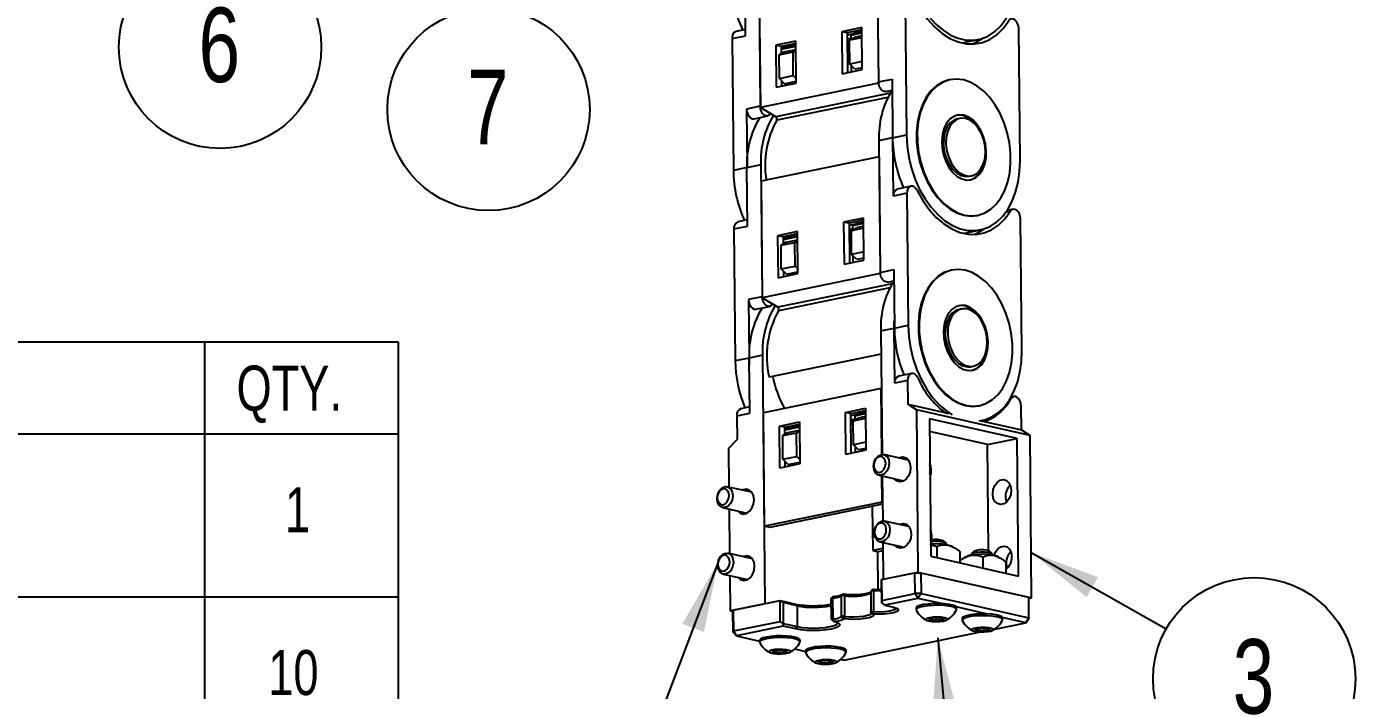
# Model space of a CAD drawing. Header units: millimetres. Extents: x 0 to 279, y 0 to 216.
# Drawn here: x 45.9 to 108.4, y 44.4 to 75.6 of the extents above; entities that cross this region are included whole.
import ezdxf

# ---------------------------------------------------------------- set-up
doc = ezdxf.new("R2010")
doc.units = ezdxf.units.MM
doc.layers.add('DIM', color=1, linetype='Continuous')
doc.layers.add('PAGE_BORDER', color=7, linetype='Continuous')
doc.styles.add('SLDTEXTSTYLE0', font='TXT', dxfattribs={"width": 0.75})
doc.styles.add('SLDTEXTSTYLE2', font='TXT', dxfattribs={"width": 0.694444})
doc.dimstyles.new('SLDDIMSTYLE0', dxfattribs={"dimtxt": 0.18, "dimasz": 3.302, "dimexe": 0, "dimexo": 0.0625, "dimgap": 0, "dimtad": 0, "dimtih": 1, "dimtoh": 1, "dimdec": 0, "dimrnd": 1e-09, "dimzin": 0, "dimdsep": 46, "dimtxsty": 'Standard', "dimsah": 1, "dimcen": 0.09, "dimadec": 0, "dimazin": 0, "dimtfac": 3.302, "dimtdec": 0, "dimtofl": 0, "dimtmove": 0, "dimatfit": 3, "dimfxl": 0, "dimfrac": 2, "dimtolj": 1, "dimtzin": 0, "dimarcsym": 0})

# ---------------------------------------------------------------- blocks, each defined once
blk = doc.blocks.new('SW_TABLEANNOTATION_0')
at = {"layer": 'PAGE_BORDER', "color": 0}
for p, q in [((0, 0), (0, -54.431)), ((57.06, 0), (0, 0)), ((13.273, 0), (13.273, -4.309)), ((47.949, 0), (47.949, -4.309)), ((57.06, -54.431), (57.06, 0)), ((0, -4.309), (57.06, -4.309)), ((13.273, -4.309), (13.273, -54.431)), ((47.949, -4.309), (47.949, -54.431)), ((0, -11.953), (57.06, -11.953)), ((0, -19.598), (57.06, -19.598)), ((0, -27.242), (57.06, -27.242)), ((0, -34.373), (57.06, -34.373)), ((0, -41.505), (57.06, -41.505)), ((0, -45.814), (57.06, -45.814)), ((0, -50.123), (57.06, -50.123)), ((0, -54.431), (57.06, -54.431))]:
    blk.add_line(p, q, dxfattribs=at)
at = {"layer": 'PAGE_BORDER', "color": 0, "attachment_point": 1}
for s, insert, char_height, style in [('ITEM NO.', (0.61, -1.098), 2.1167, 'SLDTEXTSTYLE0'), ('PART NUMBER', (21.196, -1.098), 2.11667, 'SLDTEXTSTYLE0'), ('QTY.', (49.449, -1.098), 2.1167, 'SLDTEXTSTYLE0'), ('H25-EndLink1', (15.361, -5.403), 2.11667, 'SLDTEXTSTYLE0'), ('1', (5.855, -6.814), 2.117, 'SLDTEXTSTYLE0'), ('1', (51.722, -6.814), 2.117, 'SLDTEXTSTYLE0'), ('(25x38_ID_Drag_Chain)', (13.773, -8.225), 2.11667, 'SLDTEXTSTYLE0'), ('H25-CenterLink', (15.361, -13.047), 2.11667, 'SLDTEXTSTYLE0'), ('2', (5.855, -14.458), 2.117, 'SLDTEXTSTYLE0'), ('10', (50.94, -14.458), 2.1167, 'SLDTEXTSTYLE0'), ('(25x38_ID_Drag_Chain)', (13.773, -15.869), 2.11667, 'SLDTEXTSTYLE0'), ('H25-EndLink2', (15.361, -20.692), 2.11667, 'SLDTEXTSTYLE0'), ('3', (5.855, -22.103), 2.117, 'SLDTEXTSTYLE0'), ('1', (51.722, -22.103), 2.117, 'SLDTEXTSTYLE0'), ('(25x38_ID_Drag_Chain)', (13.773, -23.514), 2.11667, 'SLDTEXTSTYLE0'), ('Cable Chain Exit Combs', (13.773, -28.34), 2.11667, 'SLDTEXTSTYLE0'), ('4', (5.855, -29.752), 2.117, 'SLDTEXTSTYLE0'), ('1', (51.722, -29.752), 2.117, 'SLDTEXTSTYLE0'), ('Z1', (13.773, -31.163), 2.1167, 'SLDTEXTSTYLE0'), ('Cable Chain Exit Combs', (13.773, -35.472), 2.11667, 'SLDTEXTSTYLE0'), ('5', (5.855, -36.883), 2.117, 'SLDTEXTSTYLE0'), ('1', (51.722, -36.883), 2.117, 'SLDTEXTSTYLE0'), ('Z1', (13.773, -38.294), 2.1167, 'SLDTEXTSTYLE0'), ('6', (5.855, -42.603), 2.117, 'SLDTEXTSTYLE0'), ('5mm x 16mm SST BSC', (13.773, -42.603), 2.11667, 'SLDTEXTSTYLE2'), ('8', (51.722, -42.603), 2.117, 'SLDTEXTSTYLE0'), ('7', (5.855, -46.912), 2.117, 'SLDTEXTSTYLE0'), ('90225A101', (13.773, -46.912), 2.1167, 'SLDTEXTSTYLE0'), ('8', (51.722, -46.912), 2.117, 'SLDTEXTSTYLE0'), ('8', (5.855, -51.221), 2.117, 'SLDTEXTSTYLE0'), ('5mm x 12mm SST BSC', (13.773, -51.221), 2.11667, 'SLDTEXTSTYLE2'), ('8', (51.722, -51.221), 2.117, 'SLDTEXTSTYLE0')]:
    blk.add_mtext(s, dxfattribs=dict(at, insert=insert, char_height=char_height, style=style))
blk = doc.blocks.new('SW_NOTE_22')
at = {"layer": 'DIM', "color": 0}
blk.add_circle((-2.087, -4.273), 4.755, dxfattribs=at)
at = {"layer": 'DIM', "color": 0, "insert": (-2.122, -2.41), "char_height": 3.5, "attachment_point": 2, "style": 'SLDTEXTSTYLE0'}
blk.add_mtext('7', dxfattribs=at)
blk = doc.blocks.new('SW_NOTE_26')
at = {"layer": 'DIM', "color": 0}
blk.add_circle((4.138, -2.343), 4.755, dxfattribs=at)
at = {"layer": 'DIM', "color": 0, "insert": (4.103, -0.48), "char_height": 3.5, "attachment_point": 2, "style": 'SLDTEXTSTYLE0'}
blk.add_mtext('3', dxfattribs=at)
blk = doc.blocks.new('SW_NOTE_28')
at = {"layer": 'DIM', "color": 0}
blk.add_circle((-4.272, -2.089), 4.755, dxfattribs=at)
at = {"layer": 'DIM', "color": 0, "insert": (-4.307, -0.225), "char_height": 3.5, "attachment_point": 2, "style": 'SLDTEXTSTYLE0'}
blk.add_mtext('6', dxfattribs=at)

msp = doc.modelspace()

# ---------------------------------------------------------------- linework, layer by layer
at = {"color": 7, "linetype": 'Continuous', "lineweight": 25}
for p, q in [((85.902, 79.207), (85.961, 73.009)), ((80.352, 78.063), (80.411, 71.866)), ((85.906, 78.444), (85.958, 72.95)), ((79.722, 75.18), (79.696, 77.928)), ((80.363, 77.302), (80.415, 71.808)), ((87.218, 76.724), (87.277, 70.527)), ((85.18, 75.565), (84.244, 75.372)), ((85.198, 73.592), (85.18, 75.565)), ((79.088, 75.05), (79.722, 75.18)), ((79.088, 75.05), (79.147, 68.852)), ((79.719, 75.471), (79.278, 75.38)), ((84.244, 75.372), (84.262, 73.399)), ((84.498, 75.315), (84.244, 75.372)), ((85.181, 75.455), (84.498, 75.315)), ((84.498, 75.315), (84.515, 73.451)), ((84.789, 75.276), (84.499, 75.216)), ((84.679, 75.053), (84.501, 75.016)), ((84.607, 74.939), (84.501, 74.917)), ((84.607, 74.966), (84.841, 75.104)), ((85.184, 75.085), (84.607, 74.966)), ((84.617, 73.853), (84.607, 74.966)), ((84.678, 75.212), (84.879, 75.327)), ((84.678, 75.212), (85.182, 75.316)), ((84.68, 75.009), (84.678, 75.212)), ((85.183, 75.174), (84.841, 75.104)), ((84.879, 75.327), (85.181, 75.39)), ((90.024, 74.872), (90.658, 75.002)), ((92.615, 69.324), (92.557, 75.521)), ((82.077, 74.925), (81.141, 74.733)), ((81.141, 74.733), (81.159, 72.76)), ((81.395, 74.675), (81.141, 74.733)), ((81.303, 74.286), (81.538, 74.423)), ((81.303, 74.286), (81.952, 74.42)), ((82.078, 74.816), (81.395, 74.675)), ((82.078, 74.75), (81.395, 74.61)), ((81.395, 74.675), (81.398, 74.341)), ((82.079, 74.676), (81.396, 74.536)), ((81.538, 74.423), (82.08, 74.535)), ((81.952, 74.42), (82.081, 74.495)), ((81.962, 73.306), (81.952, 74.42)), ((82.095, 72.953), (82.077, 74.925)), ((89.866, 74.845), (90.01, 74.869)), ((81.314, 73.173), (81.303, 74.286)), ((85.195, 73.972), (84.617, 73.853)), ((84.855, 73.609), (84.617, 73.853)), ((84.694, 73.488), (84.691, 73.777)), ((81.314, 73.173), (81.962, 73.306)), ((81.552, 72.929), (81.314, 73.173)), ((81.41, 73.074), (81.412, 72.812)), ((82.093, 73.172), (81.962, 73.306)), ((84.262, 73.399), (85.198, 73.592)), ((85.197, 73.68), (84.855, 73.609)), ((85.961, 73.009), (86.602, 73.141)), ((86.602, 73.141), (86.628, 70.393)), ((89.327, 73.116), (89.29, 73.108)), ((85.958, 72.95), (80.415, 71.808)), ((81.159, 72.76), (82.095, 72.953)), ((81.552, 72.929), (82.094, 73.041)), ((85.958, 72.95), (85.965, 72.945)), ((86.312, 72.557), (86.607, 72.617)), ((86.539, 72.603), (86.576, 72.581)), ((80.411, 71.866), (79.769, 71.734)), ((79.769, 71.734), (79.795, 68.986)), ((80.12, 71.281), (80.762, 71.413)), ((81.145, 71.373), (80.415, 71.808)), ((89.786, 71.296), (89.668, 71.272)), ((85.987, 70.261), (86.643, 70.396)), ((85.987, 70.261), (86.045, 64.064)), ((86.628, 70.393), (87.277, 70.527)), ((86.669, 67.648), (86.643, 70.396)), ((85.99, 69.499), (80.448, 68.357)), ((85.99, 69.499), (85.994, 69.498)), ((85.99, 69.499), (86.042, 64.004)), ((79.795, 68.986), (79.147, 68.852)), ((80.437, 69.118), (79.781, 68.983)), ((79.807, 66.234), (79.781, 68.983)), ((80.437, 69.118), (80.495, 62.92)), ((80.448, 68.357), (80.499, 62.862)), ((87.492, 68.11), (86.858, 67.979)), ((90.223, 68.579), (90.341, 68.603)), ((87.302, 67.779), (86.669, 67.648)), ((87.302, 67.779), (87.361, 61.581)), ((92.29, 67.028), (92.004, 66.969)), ((79.173, 66.104), (79.807, 66.234)), ((79.804, 66.526), (79.362, 66.435)), ((85.264, 66.619), (84.328, 66.426)), ((84.328, 66.426), (84.347, 64.453)), ((84.582, 66.369), (84.328, 66.426)), ((85.265, 66.51), (84.582, 66.369)), ((84.582, 66.369), (84.6, 64.506)), ((84.874, 66.33), (84.583, 66.27)), ((84.762, 66.266), (84.963, 66.382)), ((84.762, 66.266), (85.266, 66.37)), ((84.764, 66.064), (84.762, 66.266)), ((85.268, 66.228), (84.926, 66.158)), ((84.963, 66.382), (85.266, 66.444)), ((85.283, 64.646), (85.264, 66.619)), ((90.602, 66.742), (90.638, 66.75)), ((92.7, 60.378), (92.641, 66.576)), ((79.173, 66.104), (79.231, 59.906)), ((82.161, 65.98), (81.225, 65.787)), ((81.225, 65.787), (81.244, 63.814)), ((81.479, 65.73), (81.225, 65.787)), ((82.162, 65.87), (81.479, 65.73)), ((81.479, 65.73), (81.482, 65.396)), ((82.163, 65.805), (81.48, 65.664)), ((82.163, 65.731), (81.48, 65.59)), ((81.622, 65.477), (82.165, 65.589)), ((82.18, 64.007), (82.161, 65.98)), ((84.764, 66.107), (84.585, 66.07)), ((84.691, 65.993), (84.586, 65.971)), ((84.691, 66.021), (84.926, 66.158)), ((85.269, 66.14), (84.691, 66.021)), ((84.701, 64.907), (84.691, 66.021)), ((89.951, 65.9), (90.094, 65.923)), ((90.109, 65.926), (90.743, 66.057)), ((81.387, 65.34), (81.622, 65.477)), ((81.387, 65.34), (82.036, 65.474)), ((81.398, 64.227), (81.387, 65.34)), ((82.036, 65.474), (82.165, 65.549)), ((82.047, 64.361), (82.036, 65.474)), ((85.279, 65.026), (84.701, 64.907)), ((81.398, 64.227), (82.047, 64.361)), ((82.178, 64.227), (82.047, 64.361)), ((84.347, 64.453), (85.283, 64.646)), ((84.94, 64.664), (84.701, 64.907)), ((84.778, 64.542), (84.776, 64.832)), ((85.282, 64.734), (84.94, 64.664)), ((86.042, 64.004), (80.499, 62.862)), ((81.244, 63.814), (82.18, 64.007)), ((81.636, 63.983), (81.398, 64.227)), ((81.494, 64.128), (81.497, 63.866)), ((81.636, 63.983), (82.179, 64.095)), ((86.042, 64.004), (86.049, 64)), ((86.045, 64.064), (86.686, 64.196)), ((86.686, 64.196), (86.712, 61.447)), ((89.411, 64.17), (89.375, 64.163)), ((86.396, 63.611), (86.691, 63.672)), ((86.623, 63.658), (86.664, 63.633)), ((80.495, 62.92), (79.854, 62.788)), ((79.854, 62.788), (79.88, 60.04)), ((80.205, 62.335), (80.846, 62.467)), ((81.229, 62.427), (80.499, 62.862)), ((89.871, 62.351), (89.753, 62.326)), ((86.078, 61.317), (86.701, 61.445)), ((86.078, 61.317), (86.133, 55.515)), ((86.701, 61.445), (86.709, 61.794)), ((86.726, 58.857), (86.701, 61.445)), ((86.712, 61.447), (87.361, 61.581)), ((79.88, 60.04), (79.231, 59.906)), ((79.88, 60.04), (79.894, 59.686)), ((80.514, 60.171), (79.891, 60.042)), ((79.915, 57.454), (79.891, 60.042)), ((80.514, 60.171), (80.625, 48.5)), ((86.088, 60.228), (80.828, 59.145)), ((90.308, 59.633), (90.426, 59.657)), ((80.998, 59.175), (80.828, 59.145)), ((87.33, 58.982), (86.726, 58.857)), ((87.52, 59.313), (86.915, 59.188)), ((87.33, 58.982), (87.341, 57.868)), ((86.086, 58.608), (80.558, 57.469)), ((86.086, 58.608), (86.103, 58.611)), ((86.115, 55.513), (86.086, 58.608)), ((92.318, 58.231), (92.201, 58.207)), ((79.311, 57.33), (79.915, 57.454)), ((79.913, 57.745), (79.501, 57.661)), ((80.608, 52.137), (80.558, 57.469)), ((84.412, 57.485), (85.349, 57.678)), ((84.431, 55.513), (84.412, 57.485)), ((84.667, 57.428), (84.412, 57.485)), ((84.667, 57.428), (85.35, 57.569)), ((85.054, 57.442), (85.35, 57.503)), ((85.349, 57.678), (85.367, 55.705)), ((87.749, 57.61), (87.341, 57.868)), ((87.341, 57.868), (89.084, 57.475)), ((87.749, 57.61), (87.821, 49.983)), ((93.088, 56.407), (87.749, 57.61)), ((89.084, 57.475), (89.258, 57.436)), ((90.686, 57.796), (90.723, 57.804)), ((92.679, 56.665), (92.669, 57.779)), ((79.311, 57.33), (79.321, 56.216)), ((81.309, 56.846), (82.246, 57.039)), ((81.328, 54.873), (81.309, 56.846)), ((81.564, 56.789), (81.309, 56.846)), ((81.564, 56.789), (82.247, 56.93)), ((82.247, 56.864), (81.564, 56.723)), ((82.246, 57.039), (82.264, 55.066)), ((84.684, 55.565), (84.667, 57.428)), ((84.965, 57.391), (84.667, 57.33)), ((84.855, 57.168), (84.669, 57.129)), ((84.782, 57.053), (84.67, 57.03)), ((84.783, 56.941), (84.671, 56.918)), ((84.782, 57.081), (85.017, 57.218)), ((85.353, 57.199), (84.782, 57.081)), ((84.793, 55.968), (84.782, 57.081)), ((85.054, 57.442), (84.853, 57.327)), ((84.853, 57.327), (85.351, 57.429)), ((84.853, 57.327), (84.855, 57.124)), ((85.352, 57.288), (85.017, 57.218)), ((92.482, 56.261), (88.36, 57.19)), ((88.36, 57.19), (88.421, 50.725)), ((90.762, 57.097), (90.827, 57.111)), ((90.762, 57.097), (90.936, 57.058)), ((90.936, 57.058), (92.679, 56.665)), ((78.919, 55.791), (79.321, 56.216)), ((81.465, 56.398), (81.7, 56.535)), ((81.465, 56.398), (82.114, 56.532)), ((81.476, 55.285), (81.465, 56.398)), ((81.567, 56.457), (81.564, 56.789)), ((82.248, 56.79), (81.565, 56.649)), ((81.7, 56.535), (82.249, 56.648)), ((82.114, 56.532), (82.25, 56.611)), ((82.124, 55.418), (82.114, 56.532)), ((84.674, 56.646), (84.787, 56.576)), ((91.082, 55.972), (88.366, 56.584)), ((91.082, 55.972), (92.482, 56.261)), ((92.543, 49.796), (92.482, 56.261)), ((92.679, 56.665), (93.088, 56.407)), ((93.16, 48.78), (93.088, 56.407)), ((78.919, 55.791), (78.936, 53.977)), ((85.367, 55.705), (84.431, 55.513)), ((85.364, 56.086), (84.793, 55.968)), ((85.031, 55.724), (84.793, 55.968)), ((84.867, 55.892), (84.87, 55.603)), ((85.366, 55.793), (85.031, 55.724)), ((91.129, 50.988), (91.082, 55.972)), ((82.264, 55.066), (81.328, 54.873)), ((81.476, 55.285), (82.124, 55.418)), ((81.714, 55.041), (81.476, 55.285)), ((81.581, 54.925), (81.579, 55.179)), ((81.714, 55.041), (82.263, 55.154)), ((82.262, 55.277), (82.124, 55.418)), ((87.367, 55.25), (86.215, 55.51)), ((85.995, 54.534), (87.148, 54.274)), ((86.136, 53.276), (86.124, 54.505)), ((86.142, 54.501), (86.162, 52.39)), ((80.012, 53.734), (78.859, 53.994)), ((86.136, 53.276), (80.608, 52.137)), ((86.155, 53.17), (80.862, 52.08)), ((86.154, 53.272), (86.136, 53.276)), ((78.639, 53.019), (79.792, 52.759)), ((78.946, 52.949), (78.966, 50.852)), ((85.673, 53.071), (85.693, 50.991)), ((80.862, 52.08), (80.608, 52.137)), ((87.397, 52.125), (86.244, 52.384)), ((86.024, 51.409), (87.177, 51.149)), ((86.172, 51.376), (86.188, 49.646)), ((89.142, 51.337), (89.024, 51.448)), ((89.155, 51.272), (89.155, 51.314)), ((89.443, 51.181), (89.396, 51.206)), ((80.041, 50.609), (78.888, 50.869)), ((86.174, 51.09), (85.693, 50.991)), ((85.693, 50.991), (85.947, 50.934)), ((85.946, 49.174), (85.929, 50.938)), ((86.175, 50.981), (85.947, 50.934)), ((88.421, 50.725), (92.543, 49.796)), ((88.707, 51.19), (88.712, 50.659)), ((89.789, 50.946), (89.794, 50.415)), ((90.079, 50.705), (90.001, 50.663)), ((90.317, 50.817), (90.318, 50.775)), ((90.445, 50.953), (90.329, 50.841)), ((90.87, 50.702), (90.875, 50.172)), ((91.305, 50.85), (91.187, 50.96)), ((91.318, 50.785), (91.317, 50.827)), ((91.606, 50.694), (91.558, 50.718)), ((86.188, 49.646), (87.821, 49.983)), ((87.821, 49.983), (93.16, 48.78)), ((91.951, 50.459), (91.956, 49.928)), ((78.668, 49.894), (79.821, 49.634)), ((78.976, 49.824), (78.991, 48.164)), ((86.109, 49.503), (86.114, 49.631)), ((86.118, 48.526), (86.109, 49.503)), ((86.114, 49.631), (87.674, 49.952)), ((86.114, 49.631), (86.123, 48.655)), ((87.683, 48.976), (87.674, 49.952)), ((87.674, 49.952), (87.956, 49.952)), ((87.956, 49.952), (87.966, 48.976)), ((87.956, 49.952), (93.025, 48.81)), ((83.733, 48.746), (83.742, 47.769)), ((83.832, 48.845), (83.735, 48.751)), ((83.808, 48.768), (83.832, 48.845)), ((83.808, 48.768), (83.817, 47.791)), ((84.206, 48.866), (84.215, 47.889)), ((84.304, 48.961), (84.207, 48.867)), ((84.36, 48.882), (84.304, 48.961)), ((84.36, 48.882), (84.369, 47.905)), ((85.598, 49.083), (85.607, 48.106)), ((85.697, 49.181), (85.601, 49.088)), ((85.729, 49.105), (85.697, 49.181)), ((85.729, 49.105), (85.738, 48.128)), ((86.123, 48.655), (87.683, 48.976)), ((87.82, 48.75), (86.26, 48.429)), ((87.683, 48.976), (87.82, 48.75)), ((87.966, 48.976), (87.683, 48.976)), ((87.966, 48.976), (87.82, 48.75)), ((88.927, 48.501), (87.82, 48.75)), ((87.966, 48.976), (93.034, 47.834)), ((93.034, 47.834), (93.025, 48.81)), ((93.025, 48.752), (93.16, 48.78)), ((80.625, 48.5), (78.991, 48.164)), ((78.991, 48.164), (79.126, 48.133)), ((79.126, 48.133), (79.139, 48.194)), ((79.136, 47.157), (79.126, 48.133)), ((79.139, 48.194), (81.337, 48.647)), ((79.139, 48.194), (79.148, 47.218)), ((81.346, 47.67), (81.337, 48.647)), ((81.479, 48.549), (81.337, 48.647)), ((81.337, 48.647), (82.064, 48.483)), ((81.479, 48.549), (81.489, 47.573)), ((82.138, 48.401), (81.479, 48.549)), ((82.138, 48.401), (82.064, 48.483)), ((82.138, 48.401), (82.148, 47.424)), ((85.708, 48.01), (85.61, 48.102)), ((85.708, 48.01), (85.738, 48.128)), ((86.123, 48.655), (86.118, 48.526)), ((86.118, 48.526), (86.26, 48.429)), ((86.26, 48.429), (86.663, 48.338)), ((87.736, 48.306), (87.733, 48.292)), ((87.733, 48.292), (87.734, 48.212)), ((87.736, 48.226), (87.74, 48.19)), ((91.089, 48.013), (89.619, 48.345)), ((89.634, 48.23), (89.633, 48.31)), ((79.148, 47.218), (81.346, 47.67)), ((81.489, 47.573), (81.346, 47.67)), ((81.483, 47.445), (81.489, 47.573)), ((81.489, 47.573), (82.148, 47.424)), ((83.745, 47.765), (83.843, 47.673)), ((83.843, 47.673), (83.817, 47.791)), ((84.315, 47.789), (84.215, 47.889)), ((84.315, 47.789), (84.369, 47.905)), ((88.664, 47.838), (88.665, 47.69)), ((88.975, 47.808), (88.976, 47.725)), ((89.896, 47.805), (89.897, 47.724)), ((91.43, 47.307), (92.888, 47.608)), ((92.888, 47.608), (91.782, 47.857)), ((91.797, 47.742), (91.796, 47.823)), ((93.034, 47.834), (92.888, 47.608)), ((92.888, 47.608), (93.022, 47.773)), ((93.034, 47.834), (93.022, 47.773)), ((79.148, 47.218), (79.136, 47.157)), ((79.285, 46.992), (79.136, 47.157)), ((79.285, 46.992), (79.148, 47.218)), ((81.483, 47.445), (79.285, 46.992)), ((79.285, 46.992), (80.378, 46.746)), ((82.075, 47.311), (81.483, 47.445)), ((82.075, 47.311), (82.148, 47.424)), ((84.353, 45.85), (90.763, 47.17)), ((90.578, 47.32), (90.579, 47.228)), ((90.899, 47.351), (90.901, 47.204)), ((80.378, 46.777), (80.378, 46.696)), ((81.005, 46.268), (80.986, 46.246)), ((81.157, 46.311), (81.158, 46.183)), ((81.503, 46.315), (81.504, 46.186)), ((82.032, 46.373), (82.54, 46.258)), ((82.278, 46.714), (82.277, 46.795)), ((82.54, 46.29), (82.541, 46.209)), ((84.441, 46.227), (84.44, 46.308)), ((83.27, 45.816), (83.271, 45.703)), ((83.61, 45.833), (83.611, 45.692)), ((84.194, 45.886), (84.353, 45.85))]:
    msp.add_line(p, q, dxfattribs=at)
at = {"color": 8, "linetype": 'Continuous', "lineweight": 25}
for p, q in [((86.512, 72.478), (81.145, 71.373)), ((86.407, 72.285), (81.182, 71.208)), ((92.157, 66.927), (91.944, 66.883)), ((86.603, 63.534), (81.229, 62.427)), ((86.498, 63.34), (81.266, 62.262)), ((92.18, 58.122), (92.147, 58.115))]:
    msp.add_line(p, q, dxfattribs=at)
at = {"color": 7, "linetype": 'Continuous', "lineweight": 25, "flags": 128}
for points in [[(87.192, 79.472), (87.222, 78.942), (87.301, 78.409), (87.428, 77.886), (87.6, 77.381), (87.814, 76.903), (88.066, 76.462), (88.352, 76.066), (88.666, 75.723), (89.002, 75.438), (89.354, 75.216), (89.716, 75.063), (90.08, 74.981), (90.44, 74.972), (90.79, 75.035), (91.122, 75.169), (91.43, 75.373), (91.71, 75.641), (91.955, 75.97), (92.161, 76.353), (92.324, 76.782), (92.441, 77.251), (92.511, 77.75), (92.531, 78.269)], [(87.698, 76.858), (87.962, 76.387), (88.263, 75.964), (88.594, 75.596), (88.95, 75.291), (89.323, 75.054), (89.706, 74.891), (90.093, 74.804), (90.474, 74.795), (90.845, 74.864), (91.196, 75.009), (91.522, 75.229), (91.816, 75.519), (92.072, 75.873)], [(92.557, 75.521), (92.543, 75.643), (92.504, 75.759), (92.446, 75.858), (92.372, 75.931), (92.29, 75.971), (92.207, 75.974), (92.132, 75.94), (92.072, 75.873)], [(90.372, 74.789), (90.562, 74.879), (90.817, 75.043)], [(89.29, 73.108), (89.27, 73.104), (88.966, 73), (88.684, 72.827), (88.43, 72.589), (88.21, 72.291), (88.029, 71.941), (87.89, 71.546), (87.798, 71.114), (87.753, 70.656), (87.758, 70.182), (87.811, 69.702), (87.912, 69.226), (88.059, 68.767), (88.247, 68.333), (88.474, 67.935), (88.733, 67.582), (89.02, 67.28), (89.327, 67.038), (89.648, 66.861), (89.976, 66.751), (90.303, 66.713), (90.602, 66.742)], [(89.953, 73.107), (89.626, 73.145), (89.307, 73.112), (89.003, 73.007), (88.721, 72.834), (88.467, 72.596), (88.247, 72.299), (88.066, 71.948), (87.927, 71.553), (87.835, 71.122), (87.79, 70.664), (87.795, 70.189), (87.848, 69.709), (87.949, 69.234), (88.096, 68.774), (88.284, 68.341), (88.511, 67.943), (88.77, 67.589), (89.057, 67.288), (89.364, 67.046), (89.685, 66.868), (90.013, 66.759), (90.34, 66.721), (90.659, 66.754), (90.963, 66.858), (91.245, 67.032), (91.498, 67.27), (91.718, 67.567), (91.9, 67.917), (92.038, 68.313), (92.131, 68.744), (92.175, 69.202), (92.171, 69.677), (92.117, 70.157), (92.016, 70.632), (91.87, 71.091), (91.681, 71.525), (91.455, 71.923), (91.195, 72.277), (90.909, 72.578), (90.601, 72.82), (90.28, 72.998), (89.953, 73.107)], [(86.312, 72.557), (86.31, 72.556), (86.228, 72.559), (86.146, 72.599), (86.072, 72.672), (86.013, 72.772), (85.975, 72.888), (85.961, 73.009)], [(80.895, 71.515), (80.835, 71.447), (80.76, 71.413), (80.678, 71.416), (80.596, 71.456), (80.522, 71.529), (80.463, 71.628), (80.425, 71.744), (80.411, 71.866)], [(79.769, 71.734), (79.783, 71.612), (79.822, 71.496), (79.88, 71.397), (79.954, 71.324), (80.036, 71.284), (80.119, 71.281), (80.12, 71.281)], [(89.968, 71.447), (89.744, 71.462), (89.53, 71.406), (89.337, 71.281), (89.175, 71.093), (89.051, 70.85), (88.97, 70.565), (88.936, 70.251), (88.951, 69.921), (89.015, 69.592), (89.124, 69.279), (89.273, 68.996), (89.455, 68.757), (89.662, 68.574), (89.884, 68.454), (90.11, 68.402), (90.331, 68.423), (90.535, 68.514), (90.713, 68.672), (90.858, 68.888), (90.961, 69.153), (91.019, 69.455), (91.028, 69.779), (90.988, 70.11), (90.901, 70.433), (90.772, 70.733), (90.605, 70.995), (90.41, 71.208), (90.194, 71.36), (89.968, 71.447)], [(89.668, 71.272), (89.517, 71.219), (89.339, 71.089), (89.193, 70.895), (89.088, 70.649), (89.029, 70.365), (89.019, 70.056), (89.059, 69.741), (89.147, 69.435), (89.279, 69.156), (89.446, 68.918), (89.64, 68.735), (89.851, 68.616), (90.066, 68.567), (90.223, 68.579)], [(90.051, 71.292), (89.837, 71.304), (89.635, 71.244), (89.457, 71.113), (89.311, 70.919), (89.206, 70.674), (89.146, 70.389), (89.137, 70.081), (89.177, 69.765), (89.265, 69.459), (89.397, 69.18), (89.564, 68.943), (89.758, 68.759), (89.968, 68.64), (90.184, 68.592), (90.393, 68.616), (90.585, 68.713), (90.748, 68.876), (90.875, 69.097), (90.958, 69.364), (90.992, 69.662), (90.977, 69.977), (90.912, 70.289), (90.801, 70.583), (90.651, 70.844), (90.469, 71.056), (90.266, 71.208), (90.051, 71.292)], [(89.932, 71.439), (89.707, 71.454), (89.633, 71.443)], [(87.277, 70.527), (87.306, 69.996), (87.385, 69.464), (87.512, 68.94), (87.684, 68.435), (87.898, 67.957), (88.151, 67.517), (88.436, 67.121), (88.75, 66.777), (89.086, 66.492), (89.438, 66.271), (89.8, 66.118), (90.164, 66.036), (90.525, 66.026), (90.874, 66.089), (91.206, 66.223), (91.515, 66.427), (91.794, 66.695), (92.039, 67.024), (92.245, 67.407), (92.409, 67.837), (92.526, 68.305), (92.595, 68.804), (92.615, 69.324)], [(90.259, 68.407), (90.294, 68.415), (90.498, 68.507), (90.677, 68.664), (90.821, 68.88), (90.924, 69.146), (90.982, 69.447), (90.993, 69.709)], [(87.782, 67.913), (87.72, 68.008), (87.645, 68.076), (87.562, 68.11), (87.48, 68.107), (87.408, 68.067), (87.35, 67.994), (87.314, 67.895), (87.302, 67.779)], [(86.669, 67.648), (86.68, 67.764), (86.716, 67.863), (86.774, 67.936), (86.847, 67.976), (86.858, 67.979)], [(87.782, 67.913), (88.047, 67.441), (88.347, 67.018), (88.679, 66.65), (89.034, 66.345), (89.407, 66.108), (89.791, 65.945), (90.177, 65.858), (90.559, 65.849), (90.929, 65.918), (91.28, 66.064), (91.606, 66.284), (91.9, 66.573), (92.157, 66.927)], [(92.641, 66.576), (92.627, 66.697), (92.589, 66.813), (92.53, 66.912), (92.456, 66.985), (92.374, 67.025), (92.292, 67.029), (92.217, 66.995), (92.157, 66.927)], [(90.456, 65.844), (90.647, 65.933), (90.902, 66.097)], [(86.396, 63.611), (86.394, 63.61), (86.312, 63.614), (86.23, 63.654), (86.156, 63.727), (86.097, 63.826), (86.059, 63.942), (86.045, 64.064)], [(89.375, 64.163), (89.354, 64.158), (89.05, 64.054), (88.768, 63.881), (88.514, 63.643), (88.295, 63.345), (88.113, 62.995), (87.975, 62.6), (87.882, 62.168), (87.838, 61.71), (87.842, 61.236), (87.896, 60.756), (87.997, 60.281), (88.143, 59.821), (88.332, 59.388), (88.558, 58.99), (88.818, 58.636), (89.104, 58.335), (89.412, 58.093), (89.733, 57.915), (90.06, 57.806), (90.387, 57.767), (90.686, 57.796)], [(90.037, 64.161), (89.71, 64.199), (89.391, 64.166), (89.087, 64.062), (88.805, 63.888), (88.551, 63.65), (88.331, 63.353), (88.15, 63.003), (88.012, 62.607), (87.919, 62.176), (87.875, 61.718), (87.879, 61.244), (87.933, 60.763), (88.034, 60.288), (88.18, 59.829), (88.369, 59.395), (88.595, 58.997), (88.855, 58.644), (89.141, 58.342), (89.448, 58.1), (89.769, 57.922), (90.097, 57.813), (90.424, 57.775), (90.743, 57.808), (91.047, 57.913), (91.329, 58.086), (91.583, 58.324), (91.803, 58.621), (91.984, 58.972), (92.123, 59.367), (92.215, 59.798), (92.259, 60.256), (92.255, 60.731), (92.202, 61.211), (92.101, 61.686), (91.954, 62.146), (91.766, 62.579), (91.539, 62.977), (91.28, 63.331), (90.993, 63.632), (90.686, 63.874), (90.365, 64.052), (90.037, 64.161)], [(79.854, 62.788), (79.868, 62.666), (79.906, 62.551), (79.965, 62.451), (80.039, 62.378), (80.121, 62.338), (80.203, 62.335), (80.205, 62.335)], [(80.98, 62.569), (80.919, 62.501), (80.844, 62.467), (80.762, 62.47), (80.68, 62.51), (80.606, 62.583), (80.547, 62.683), (80.509, 62.799), (80.495, 62.92)], [(90.053, 62.501), (89.828, 62.516), (89.614, 62.46), (89.422, 62.335), (89.26, 62.147), (89.135, 61.905), (89.054, 61.62), (89.02, 61.305), (89.036, 60.975), (89.099, 60.646), (89.208, 60.333), (89.357, 60.051), (89.539, 59.812), (89.746, 59.628), (89.968, 59.508), (90.195, 59.457), (90.415, 59.477), (90.619, 59.568), (90.798, 59.726), (90.942, 59.942), (91.045, 60.208), (91.103, 60.509), (91.112, 60.833), (91.073, 61.165), (90.986, 61.488), (90.856, 61.787), (90.69, 62.049), (90.494, 62.262), (90.278, 62.415), (90.053, 62.501)], [(90.016, 62.493), (89.791, 62.509), (89.718, 62.498)], [(89.753, 62.326), (89.602, 62.274), (89.423, 62.143), (89.277, 61.949), (89.172, 61.704), (89.113, 61.419), (89.103, 61.111), (89.144, 60.795), (89.232, 60.49), (89.363, 60.21), (89.53, 59.973), (89.724, 59.789), (89.935, 59.67), (90.151, 59.622), (90.308, 59.633)], [(90.136, 62.347), (89.922, 62.359), (89.72, 62.298), (89.541, 62.167), (89.395, 61.974), (89.29, 61.728), (89.231, 61.443), (89.221, 61.135), (89.262, 60.819), (89.35, 60.514), (89.481, 60.235), (89.648, 59.997), (89.842, 59.814), (90.053, 59.694), (90.269, 59.646), (90.478, 59.67), (90.669, 59.767), (90.833, 59.93), (90.959, 60.151), (91.042, 60.418), (91.077, 60.717), (91.061, 61.031), (90.996, 61.343), (90.886, 61.638), (90.736, 61.898), (90.554, 62.11), (90.35, 62.262), (90.136, 62.347)], [(87.361, 61.581), (87.391, 61.05), (87.47, 60.518), (87.596, 59.994), (87.769, 59.489), (87.983, 59.012), (88.235, 58.571), (88.521, 58.175), (88.835, 57.831), (89.171, 57.546), (89.434, 57.374)], [(90.343, 59.461), (90.378, 59.47), (90.583, 59.561), (90.761, 59.718), (90.905, 59.935), (91.009, 60.2), (91.066, 60.502), (91.077, 60.764)], [(90.698, 57.089), (90.958, 57.143), (91.291, 57.278), (91.599, 57.481), (91.879, 57.75), (92.124, 58.079), (92.33, 58.461), (92.493, 58.891), (92.61, 59.36), (92.68, 59.858), (92.7, 60.378)], [(86.726, 58.857), (86.738, 58.974), (86.775, 59.074), (86.833, 59.147), (86.907, 59.186), (86.915, 59.188)], [(87.815, 59.106), (87.754, 59.204), (87.678, 59.275), (87.595, 59.312), (87.512, 59.311), (87.438, 59.272), (87.379, 59.199), (87.342, 59.099), (87.33, 58.982)], [(92.669, 57.779), (92.654, 57.902), (92.615, 58.019), (92.555, 58.118), (92.48, 58.191), (92.397, 58.23), (92.314, 58.231), (92.239, 58.193), (92.18, 58.122)], [(86.368, 55.414), (86.447, 55.269), (86.473, 55.086), (86.443, 54.894), (86.362, 54.721), (86.242, 54.594), (86.1, 54.532), (85.96, 54.545), (85.841, 54.63), (85.763, 54.775), (85.736, 54.958), (85.766, 55.15), (85.847, 55.323), (85.968, 55.45), (86.109, 55.512), (86.25, 55.499), (86.368, 55.414)], [(86.224, 55.338), (86.134, 55.403), (86.027, 55.412), (85.919, 55.365), (85.828, 55.269), (85.766, 55.138), (85.743, 54.991), (85.764, 54.853), (85.823, 54.742), (85.913, 54.677), (86.02, 54.668), (86.128, 54.715), (86.219, 54.811), (86.281, 54.943), (86.304, 55.089), (86.284, 55.228), (86.224, 55.338)], [(86.927, 55.349), (86.956, 55.364), (87.107, 55.395), (87.25, 55.355), (87.367, 55.251), (87.444, 55.093), (87.472, 54.901)], [(87.472, 54.901), (87.448, 54.699), (87.374, 54.51), (87.259, 54.357), (87.118, 54.26), (86.967, 54.229), (86.824, 54.268), (86.708, 54.373), (86.707, 54.374)], [(92.202, 53.835), (92.178, 53.633), (92.104, 53.444), (91.99, 53.291), (91.848, 53.194), (91.697, 53.163), (91.555, 53.202), (91.438, 53.307), (91.361, 53.464), (91.333, 53.656), (91.357, 53.859), (91.431, 54.047), (91.545, 54.2), (91.687, 54.298), (91.838, 54.329), (91.98, 54.289), (92.097, 54.185), (92.174, 54.027), (92.202, 53.835)], [(79.019, 53.891), (79.094, 53.743), (79.117, 53.559), (79.084, 53.367), (79, 53.196), (78.878, 53.073), (78.736, 53.015), (78.596, 53.032), (78.479, 53.122), (78.404, 53.27), (78.38, 53.454), (78.414, 53.646), (78.498, 53.817), (78.62, 53.94), (78.762, 53.998), (78.902, 53.98), (79.019, 53.891)], [(78.873, 53.817), (78.784, 53.885), (78.678, 53.898), (78.57, 53.855), (78.477, 53.761), (78.413, 53.631), (78.388, 53.485), (78.405, 53.345), (78.463, 53.233), (78.551, 53.164), (78.658, 53.151), (78.766, 53.195), (78.859, 53.289), (78.923, 53.419), (78.948, 53.565), (78.93, 53.704), (78.873, 53.817)], [(79.351, 52.858), (79.352, 52.857), (79.469, 52.753), (79.611, 52.713), (79.762, 52.744), (79.904, 52.842), (80.018, 52.995), (80.092, 53.183), (80.116, 53.386), (80.088, 53.578), (80.011, 53.735), (79.894, 53.84), (79.752, 53.879), (79.601, 53.848), (79.571, 53.834)], [(86.373, 52.314), (86.463, 52.181), (86.502, 52.005), (86.485, 51.812), (86.414, 51.632), (86.301, 51.492), (86.163, 51.414), (86.02, 51.41), (85.895, 51.479), (85.806, 51.612), (85.767, 51.789), (85.784, 51.981), (85.854, 52.161), (85.967, 52.301), (86.105, 52.379), (86.248, 52.384), (86.373, 52.314)], [(86.235, 52.232), (86.14, 52.285), (86.031, 52.281), (85.926, 52.222), (85.84, 52.116), (85.787, 51.979), (85.774, 51.833), (85.803, 51.699), (85.871, 51.598), (85.967, 51.545), (86.075, 51.548), (86.18, 51.608), (86.266, 51.714), (86.319, 51.851), (86.332, 51.997), (86.303, 52.131), (86.235, 52.232)], [(86.956, 52.224), (86.986, 52.238), (87.137, 52.27), (87.279, 52.23), (87.396, 52.126), (87.473, 51.968), (87.502, 51.776)], [(88.41, 51.89), (88.431, 51.647), (88.414, 51.464)], [(87.502, 51.776), (87.477, 51.574), (87.403, 51.385), (87.289, 51.232), (87.148, 51.135), (86.997, 51.104), (86.854, 51.143), (86.737, 51.248), (86.736, 51.248)], [(89.246, 51.255), (89.34, 51.229), (89.396, 51.206)], [(79.052, 50.761), (79.126, 50.611), (79.146, 50.426), (79.111, 50.234), (79.025, 50.065), (78.901, 49.944), (78.759, 49.889), (78.62, 49.91), (78.505, 50.002), (78.431, 50.152), (78.41, 50.337), (78.446, 50.529), (78.532, 50.698), (78.655, 50.819), (78.797, 50.874), (78.937, 50.853), (79.052, 50.761)], [(78.905, 50.688), (78.818, 50.758), (78.712, 50.774), (78.604, 50.732), (78.51, 50.64), (78.444, 50.512), (78.418, 50.366), (78.433, 50.225), (78.489, 50.111), (78.577, 50.041), (78.683, 50.026), (78.791, 50.067), (78.885, 50.159), (78.95, 50.288), (78.977, 50.433), (78.961, 50.574), (78.905, 50.688)], [(79.381, 49.733), (79.381, 49.732), (79.498, 49.627), (79.641, 49.588), (79.792, 49.619), (79.933, 49.717), (80.048, 49.869), (80.121, 50.058), (80.146, 50.261), (80.118, 50.452), (80.041, 50.61), (79.924, 50.715), (79.781, 50.754), (79.63, 50.723), (79.6, 50.709)], [(91.317, 50.827), (91.312, 50.842), (91.247, 50.881), (91.116, 50.911), (90.94, 50.927), (90.745, 50.927), (90.561, 50.912), (90.417, 50.882), (90.333, 50.844), (90.317, 50.817)], [(91.397, 50.77), (91.46, 50.922), (91.575, 51.075), (91.716, 51.172), (91.867, 51.204), (92.01, 51.164), (92.127, 51.06), (92.204, 50.902), (92.232, 50.71)], [(91.409, 50.767), (91.503, 50.741), (91.558, 50.718)], [(83.808, 48.768), (83.784, 48.765), (83.764, 48.762), (83.748, 48.757), (83.737, 48.752), (83.733, 48.747), (83.733, 48.746)], [(85.697, 49.181), (85.959, 49.174), (86.112, 49.178)], [(86.113, 49.102), (85.992, 49.099), (85.729, 49.105)], [(84.369, 47.905), (84.588, 47.885), (84.827, 47.88), (85.064, 47.891), (85.281, 47.916), (85.456, 47.953), (85.575, 47.999), (85.628, 48.05), (85.61, 48.102)], [(85.61, 48.102), (85.607, 48.107), (85.612, 48.113), (85.623, 48.118), (85.64, 48.122), (85.661, 48.126), (85.686, 48.128), (85.712, 48.129), (85.738, 48.128)], [(86.663, 48.338), (86.812, 48.292), (86.892, 48.238), (86.895, 48.181), (86.822, 48.126), (86.679, 48.076), (86.477, 48.037), (86.234, 48.012), (85.97, 48.003), (85.708, 48.01)], [(85.738, 48.128), (86.001, 48.122), (86.263, 48.135), (86.495, 48.165), (86.673, 48.209), (86.778, 48.262), (86.801, 48.297)], [(89.633, 48.31), (89.631, 48.324), (89.578, 48.378), (89.459, 48.426), (89.283, 48.465), (89.061, 48.492), (88.812, 48.505), (88.554, 48.502), (88.305, 48.485), (88.084, 48.454), (87.907, 48.412), (87.788, 48.361), (87.736, 48.306)], [(89.629, 48.208), (89.632, 48.243), (89.579, 48.297), (89.46, 48.345), (89.283, 48.384), (89.062, 48.411), (88.813, 48.424), (88.554, 48.422), (88.305, 48.404), (88.084, 48.373), (87.908, 48.331), (87.789, 48.281), (87.736, 48.226), (87.736, 48.226)], [(83.843, 47.673), (84.02, 47.619), (84.124, 47.557), (84.149, 47.491), (84.093, 47.425), (83.96, 47.363), (83.759, 47.31), (83.504, 47.27), (83.211, 47.244), (82.901, 47.236), (82.595, 47.245), (82.313, 47.271), (82.075, 47.311)], [(82.148, 47.424), (82.366, 47.387), (82.624, 47.363), (82.905, 47.355), (83.189, 47.363), (83.457, 47.386), (83.691, 47.423), (83.875, 47.471), (83.997, 47.528), (84.048, 47.589), (84.049, 47.606)], [(83.745, 47.765), (83.745, 47.765), (83.742, 47.77), (83.746, 47.776), (83.757, 47.781), (83.773, 47.785), (83.793, 47.789), (83.817, 47.791)], [(85.708, 48.01), (85.729, 47.952), (85.669, 47.894), (85.535, 47.843), (85.339, 47.801), (85.096, 47.773), (84.829, 47.761), (84.561, 47.767), (84.315, 47.789)], [(88.19, 47.767), (88.215, 47.726), (88.312, 47.69), (88.466, 47.666), (88.654, 47.657), (88.848, 47.664), (89.017, 47.686), (89.136, 47.72), (89.187, 47.761), (89.162, 47.803), (89.065, 47.838), (88.911, 47.862), (88.722, 47.872), (88.529, 47.864), (88.36, 47.842), (88.241, 47.808), (88.19, 47.767)], [(88.401, 47.803), (88.378, 47.794), (88.361, 47.785), (88.349, 47.776), (88.343, 47.766), (88.343, 47.756), (88.349, 47.747), (88.36, 47.737), (88.377, 47.728)], [(88.976, 47.725), (88.999, 47.734), (89.016, 47.743), (89.028, 47.752), (89.034, 47.762), (89.034, 47.772), (89.028, 47.781), (89.017, 47.791), (88.999, 47.8)], [(91.796, 47.823), (91.796, 47.824), (91.758, 47.879), (91.653, 47.929), (91.489, 47.97), (91.276, 48), (91.032, 48.016), (90.773, 48.017), (90.52, 48.003), (90.292, 47.975), (90.104, 47.935), (89.971, 47.886), (89.904, 47.832), (89.896, 47.805)], [(91.791, 47.72), (91.796, 47.744), (91.759, 47.798), (91.654, 47.848), (91.489, 47.889), (91.277, 47.919), (91.032, 47.935), (90.774, 47.936), (90.521, 47.922), (90.292, 47.894), (90.105, 47.854), (89.972, 47.805), (89.904, 47.751), (89.902, 47.702)], [(82.277, 46.795), (82.272, 46.816), (82.209, 46.87), (82.081, 46.917), (81.897, 46.954), (81.671, 46.979), (81.419, 46.99), (81.16, 46.985), (80.914, 46.966), (80.699, 46.933), (80.53, 46.89), (80.42, 46.838), (80.378, 46.783), (80.378, 46.777)], [(82.273, 46.692), (82.273, 46.736), (82.21, 46.789), (82.082, 46.836), (81.898, 46.874), (81.671, 46.899), (81.42, 46.909), (81.161, 46.905), (80.915, 46.885), (80.7, 46.853), (80.531, 46.809), (80.421, 46.758), (80.379, 46.702), (80.384, 46.674)], [(90.356, 47.257), (90.421, 47.218), (90.552, 47.188), (90.728, 47.171), (90.923, 47.171), (91.107, 47.187), (91.252, 47.216), (91.336, 47.255), (91.346, 47.297), (91.28, 47.336), (91.15, 47.366), (90.974, 47.382), (90.779, 47.382), (90.595, 47.367), (90.45, 47.337), (90.366, 47.299), (90.356, 47.257)], [(90.529, 47.301), (90.515, 47.292), (90.507, 47.282), (90.505, 47.273), (90.508, 47.263), (90.518, 47.253), (90.533, 47.244), (90.553, 47.236), (90.579, 47.228)], [(91.173, 47.252), (91.187, 47.261), (91.195, 47.271), (91.197, 47.281), (91.194, 47.291), (91.184, 47.3), (91.169, 47.309), (91.148, 47.318), (91.123, 47.325)], [(80.898, 46.192), (81.026, 46.161), (81.201, 46.144), (81.395, 46.143), (81.58, 46.158), (81.728, 46.186), (81.815, 46.225), (81.829, 46.267), (81.767, 46.306), (81.639, 46.336), (81.465, 46.354), (81.27, 46.355), (81.085, 46.34), (80.938, 46.311), (80.85, 46.273), (80.837, 46.231), (80.898, 46.192)], [(80.986, 46.246), (80.989, 46.236), (80.998, 46.227), (81.012, 46.218), (81.032, 46.209), (81.057, 46.201), (81.086, 46.194), (81.12, 46.188), (81.158, 46.183)], [(81.679, 46.251), (81.676, 46.261), (81.668, 46.271), (81.653, 46.28), (81.633, 46.288), (81.609, 46.296), (81.579, 46.303), (81.545, 46.309), (81.507, 46.315)], [(84.44, 46.308), (84.42, 46.349), (84.333, 46.4), (84.184, 46.444), (83.983, 46.477), (83.746, 46.497), (83.489, 46.503), (83.233, 46.493), (82.996, 46.468), (82.795, 46.431), (82.646, 46.385), (82.56, 46.332), (82.54, 46.29)], [(84.435, 46.205), (84.439, 46.213), (84.421, 46.268), (84.334, 46.32), (84.185, 46.364), (83.984, 46.397), (83.746, 46.417), (83.49, 46.422), (83.234, 46.412), (82.997, 46.388), (82.796, 46.351), (82.647, 46.304), (82.561, 46.251), (82.543, 46.195), (82.546, 46.187)], [(83.024, 45.721), (83.124, 45.686), (83.281, 45.662), (83.47, 45.654), (83.663, 45.662), (83.83, 45.685), (83.947, 45.719), (83.994, 45.76), (83.966, 45.802), (83.866, 45.837), (83.709, 45.86), (83.52, 45.869), (83.327, 45.861), (83.16, 45.838), (83.043, 45.803), (82.996, 45.762), (83.024, 45.721)], [(83.154, 45.772), (83.149, 45.762), (83.15, 45.752), (83.156, 45.743), (83.169, 45.733), (83.187, 45.725), (83.21, 45.717), (83.238, 45.709), (83.271, 45.703)], [(83.836, 45.751), (83.841, 45.761), (83.84, 45.77), (83.834, 45.78), (83.821, 45.789), (83.803, 45.798), (83.78, 45.806), (83.752, 45.814), (83.72, 45.82)]]:
    msp.add_lwpolyline(points, dxfattribs=at)
at = {"color": 7, "linetype": 'Continuous', "lineweight": 25}
for centre, radius, start, end in [((84.947, 77.859), 5.885, 180.59862, 204.24319), ((79.385, 75.099), 0.301, 110.87815, 189.49197), ((90.106, 70.448), 4.124, 148.2896, 182.59747), ((83.9, 69.169), 4.124, 148.2896, 182.59747), ((84.574, 69.302), 4.142, 148.88908, 182.5512), ((84.918, 69.111), 4.285, 150.69311, 189.45324), ((81.068, 71.269), 0.129, 331.9128, 53.32501), ((89.478, 70.1), 1.413, 18.01741, 71.29707), ((92.512, 70.455), 5.885, 180.59862, 204.24319), ((85.031, 68.914), 5.885, 180.59862, 204.24319), ((79.47, 66.154), 0.301, 110.87815, 189.49197), ((90.195, 61.504), 4.122, 148.22298, 182.60263), ((84.65, 60.355), 4.139, 148.81318, 182.55704), ((89.563, 61.155), 1.413, 18.01741, 71.29707), ((84.01, 60.229), 4.124, 148.28958, 182.59748), ((85.082, 60.137), 4.368, 150.87754, 193.12943), ((81.152, 62.323), 0.129, 331.9128, 53.32501), ((92.611, 61.511), 5.899, 180.61856, 202.64661), ((85.13, 59.97), 5.899, 180.61856, 202.64661), ((85.832, 60.102), 4.923, 190.85078, 209.55547), ((91.748, 60.859), 4.307, 204.02616, 231.78402), ((90.233, 59.139), 2.196, 288.66286, 332.41645), ((79.607, 57.38), 0.3, 110.76916, 189.60096), ((87.388, 54.733), 1.057, 340.8979, 20.18395), ((87.186, 54.791), 1.216, 350.45758, 10.62427), ((92.678, 53.541), 0.74, 134.41272, 200.18849), ((87.417, 51.608), 1.057, 340.8979, 20.18395), ((88.686, 48.268), 3.039, 79.36996, 94.87764), ((88.682, 50.424), 1.007, 62.0046, 103.03236), ((88.668, 50.572), 0.945, 67.88796, 102.21476), ((90.392, 50.065), 0.712, 99.14499, 116.05411), ((90.843, 47.715), 3.105, 79.49488, 100.46895), ((90.824, 50.082), 0.951, 67.59154, 113.49031), ((91.508, 50.683), 0.724, 308.02484, 2.1743), ((92.707, 50.415), 0.74, 134.41272, 200.18849), ((83.843, 49.481), 0.714, 267.15241, 300.49428), ((83.854, 49.837), 0.993, 268.73728, 295.79261), ((84.308, 48.627), 0.259, 78.64013, 113.27678), ((84.771, 51.986), 3.061, 261.2238, 285.68867), ((84.77, 51.131), 2.286, 259.66114, 291.32984), ((85.688, 48.945), 0.164, 75.66739, 123.18241), ((82.91, 52.956), 4.552, 259.2849, 280.44974), ((82.91, 52.439), 4.112, 259.1774, 281.58627), ((88.68, 48.674), 1.057, 207.24942, 244.98768), ((88.68, 48.674), 1.057, 296.09417, 333.83243), ((83.853, 48.505), 0.714, 267.15241, 300.49428), ((83.885, 48.518), 0.847, 267.15241, 300.49428), ((84.318, 47.651), 0.259, 78.64013, 113.27678), ((88.635, 48.549), 0.86, 252.57764, 272.00755), ((88.679, 46.749), 1.09, 88.26167, 104.77994), ((88.698, 48.779), 1.09, 268.26167, 284.77994), ((88.742, 46.979), 0.86, 72.57764, 92.00755), ((90.842, 48.187), 1.057, 207.24942, 244.98768), ((90.842, 48.187), 1.057, 296.09417, 333.83243), ((90.792, 46.613), 0.737, 89.32589, 110.93044), ((90.831, 48.4), 1.198, 257.88146, 273.36419), ((90.871, 46.154), 1.198, 77.88146, 93.36419), ((90.909, 47.94), 0.737, 269.32589, 290.93044), ((81.324, 47.159), 1.057, 207.24942, 244.98768), ((81.143, 46.095), 0.217, 85.2037, 136.07914), ((81.346, 44.831), 1.492, 83.78451, 97.11835), ((81.522, 46.402), 0.217, 265.2037, 316.07914), ((81.324, 47.159), 1.057, 296.09417, 333.83243), ((81.319, 47.666), 1.492, 263.78451, 277.11835), ((83.486, 46.671), 1.057, 207.24942, 244.98768), ((83.37, 45.404), 0.427, 88.88051, 120.43305), ((83.484, 47.106), 1.419, 261.36154, 275.1558), ((83.506, 44.417), 1.419, 81.36154, 95.1558), ((83.62, 46.119), 0.427, 268.88051, 300.43305), ((83.486, 46.671), 1.057, 296.09417, 333.83243)]:
    msp.add_arc(centre, radius, start, end, dxfattribs=at)
for points, knots in [([(88.416, 51.243), (88.458, 51.243), (88.559, 51.244), (88.653, 51.21), (88.707, 51.19)], [0, 0, 0, 0, 0.418555, 1, 1, 1, 1]), ([(88.707, 51.19), (88.748, 51.204), (88.901, 51.257), (89.084, 51.287), (89.227, 51.259), (89.246, 51.255)], [0, 0, 0, 0, 0.233716, 0.89488, 1, 1, 1, 1]), ([(89.246, 51.255), (89.378, 51.202), (89.565, 51.127), (89.738, 50.987), (89.789, 50.946)], [0, 0, 0, 0, 0.709898, 1, 1, 1, 1]), ([(89.793, 50.532), (89.813, 50.547), (89.968, 50.658), (90.134, 50.717), (90.278, 50.768)], [0, 0, 0, 0, 0.134343, 1, 1, 1, 1]), ([(90.278, 50.768), (90.3, 50.772), (90.455, 50.8), (90.656, 50.77), (90.826, 50.716), (90.87, 50.702)], [0, 0, 0, 0, 0.10512, 0.766284, 1, 1, 1, 1]), ([(90.87, 50.702), (90.91, 50.716), (91.064, 50.77), (91.247, 50.799), (91.389, 50.771), (91.409, 50.767)], [0, 0, 0, 0, 0.2337161, 0.8948801, 1, 1, 1, 1]), ([(91.409, 50.767), (91.541, 50.714), (91.727, 50.639), (91.901, 50.499), (91.951, 50.459)], [0, 0, 0, 0, 0.709898, 1, 1, 1, 1]), ([(88.392, 47.812), (88.391, 47.813), (88.387, 47.814), (88.382, 47.778), (88.379, 47.741), (88.377, 47.728)], [0, 0, 0, 0, 0.1955085, 0.7124854, 1, 1, 1, 1]), ([(88.377, 47.728), (88.418, 47.743), (88.488, 47.768), (88.591, 47.739), (88.642, 47.705), (88.665, 47.69)], [0, 0, 0, 0, 0.439117, 0.751367, 1, 1, 1, 1]), ([(88.665, 47.69), (88.709, 47.715), (88.785, 47.758), (88.896, 47.755), (88.951, 47.734), (88.976, 47.725)], [0, 0, 0, 0, 0.439117, 0.751367, 1, 1, 1, 1]), ([(88.976, 47.725), (88.977, 47.739), (88.979, 47.761), (88.981, 47.773), (88.982, 47.778)], [0, 0, 0, 0, 0.632864, 1, 1, 1, 1]), ([(90.537, 47.313), (90.543, 47.315), (90.553, 47.32), (90.568, 47.278), (90.576, 47.241), (90.579, 47.228)], [0, 0, 0, 0, 0.385399, 0.78035, 1, 1, 1, 1]), ([(90.579, 47.228), (90.625, 47.245), (90.703, 47.273), (90.818, 47.249), (90.875, 47.217), (90.901, 47.204)], [0, 0, 0, 0, 0.439117, 0.751367, 1, 1, 1, 1]), ([(90.901, 47.204), (90.94, 47.231), (91.006, 47.277), (91.103, 47.279), (91.151, 47.26), (91.173, 47.252)], [0, 0, 0, 0, 0.4391165, 0.7513669, 1, 1, 1, 1]), ([(91.173, 47.252), (91.17, 47.266), (91.164, 47.293), (91.158, 47.307), (91.155, 47.314)], [0, 0, 0, 0, 0.5040312, 1, 1, 1, 1]), ([(80.986, 46.246), (80.995, 46.251), (81.021, 46.265), (81.07, 46.268), (81.12, 46.231), (81.148, 46.195), (81.158, 46.183)], [0, 0, 0, 0, 0.1560255, 0.4937074, 0.8190578, 1, 1, 1, 1]), ([(81.158, 46.183), (81.207, 46.203), (81.292, 46.238), (81.415, 46.224), (81.477, 46.197), (81.504, 46.186)], [0, 0, 0, 0, 0.439117, 0.751367, 1, 1, 1, 1]), ([(81.504, 46.186), (81.529, 46.215), (81.572, 46.266), (81.634, 46.274), (81.665, 46.258), (81.679, 46.251)], [0, 0, 0, 0, 0.439117, 0.751367, 1, 1, 1, 1]), ([(81.679, 46.251), (81.669, 46.265), (81.656, 46.283), (81.642, 46.293), (81.638, 46.295)], [0, 0, 0, 0, 0.744483, 1, 1, 1, 1]), ([(83.154, 45.772), (83.16, 45.776), (83.178, 45.79), (83.211, 45.791), (83.245, 45.752), (83.264, 45.716), (83.271, 45.703)], [0, 0, 0, 0, 0.156025, 0.493707, 0.819058, 1, 1, 1, 1]), ([(83.271, 45.703), (83.319, 45.721), (83.402, 45.753), (83.524, 45.734), (83.584, 45.705), (83.611, 45.692)], [0, 0, 0, 0, 0.4391165, 0.7513669, 1, 1, 1, 1]), ([(83.611, 45.692), (83.643, 45.721), (83.698, 45.77), (83.778, 45.775), (83.818, 45.758), (83.836, 45.751)], [0, 0, 0, 0, 0.439117, 0.751367, 1, 1, 1, 1]), ([(83.836, 45.751), (83.829, 45.764), (83.814, 45.794), (83.798, 45.809), (83.789, 45.817)], [0, 0, 0, 0, 0.452551, 1, 1, 1, 1])]:
    msp.add_open_spline(points, degree=3, knots=knots, dxfattribs=at)

# ---------------------------------------------------------------- block references
at = {"layer": 'DIM'}
for name, p in [('SW_NOTE_28', (59.296, 76.73)), ('SW_NOTE_22', (69.727, 75.994)), ('SW_NOTE_26', (99.483, 47.312))]:
    msp.add_blockref(name, p, dxfattribs=at)
at = {"layer": 'PAGE_BORDER'}
msp.add_blockref('SW_TABLEANNOTATION_0', (6.35, 60.781), dxfattribs=at)

# ---------------------------------------------------------------- leaders
at = {"layer": 'DIM'}
for points in [[(93.14, 50.904), (99.483, 47.312)], [(78.428, 50.449), (75.286, 42.171)], [(88.754, 46.894), (89.395, 40.007)]]:
    msp.add_leader(points, dimstyle='SLDDIMSTYLE0', dxfattribs=at)

doc.saveas('drawing.dxf')
